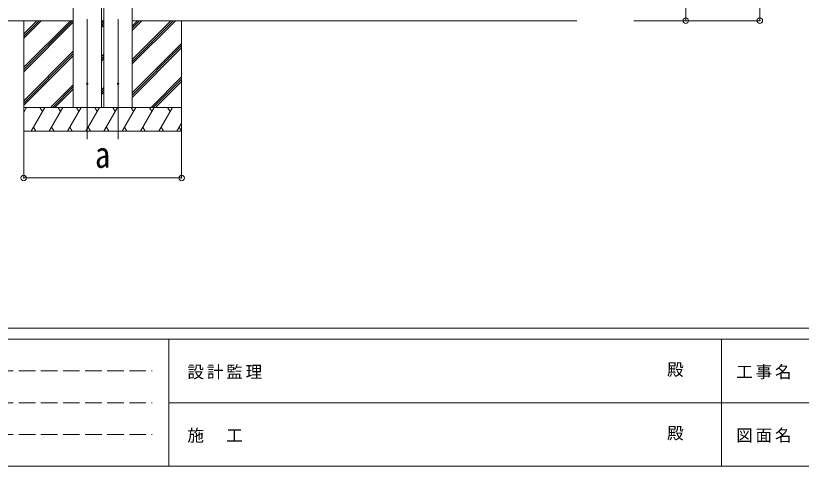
# Model space of a CAD drawing. Units: millimetres at full size; details may follow other scales. Extents: x -9783 to 9892, y -6828 to 6752.
# Drawn here: x -4938 to 35, y -6828 to -3974 of the extents above; entities that cross this region are included whole.
import ezdxf
from ezdxf.enums import TextEntityAlignment as Align

# ---------------------------------------------------------------- set-up
doc = ezdxf.new("R2010")
doc.units = ezdxf.units.MM
doc.header["$LTSCALE"] = 35
doc.header["$PDMODE"] = 32
doc.header["$PDSIZE"] = 35
doc.linetypes.add('DASHED3', pattern=[4, 3, -1])
for name, color, linetype, lineweight in [('0-0_0', 7, 'Continuous', 9), ('0-1_本体', 4, 'Continuous', 9), ('0-2_部品', 7, 'Continuous', 9), ('0-8_PARTS2', 2, 'Continuous', 9), ('0-A_寸法', 6, 'Continuous', 9), ('F-0_240', 7, 'Continuous', 9)]:
    doc.layers.add(name, color=color, linetype=linetype, lineweight=lineweight)
doc.styles.add('ＭＳ ゴシック', font='')
doc.styles.get('ＭＳ ゴシック').set_extended_font_data('MS Gothic')

msp = doc.modelspace()

# ---------------------------------------------------------------- linework, layer by layer
at = {"layer": '0-0_0', "color": 6}
for p, q in [((-226.82, -4005.33), (-226.82, -1146.93)), ((-695.84, -1348.23), (-695.84, -4005.33))]:
    msp.add_line(p, q, dxfattribs=at)
at = {"layer": '0-0_0'}
for p, q in [((-7391.18, -4005.33), (-4573.44, -4005.33)), ((-4887.21, -4005.33), (-4887.21, -4705.33)), ((-4887.21, -4300.66), (-4591.88, -4005.33)), ((-4887.21, -4314.8), (-4577.74, -4005.33)), ((-4887.21, -4088.53), (-4804.01, -4005.33)), ((-4887.21, -4102.67), (-4789.87, -4005.33)), ((-4887.21, -4116.81), (-4775.73, -4005.33)), ((-4887.21, -4328.95), (-4573.44, -4015.18)), ((-4395.44, -4021.03), (-4379.44, -4005.03)), ((-4395.44, -4005.33), (-4379.44, -4005.33)), ((-4395.44, -4035.17), (-4379.44, -4019.17)), ((-4201.44, -4005.33), (-1384.51, -4005.33)), ((-4201.44, -4279.58), (-3927.19, -4005.33)), ((-4201.44, -4251.3), (-3955.48, -4005.33)), ((-4201.44, -4265.44), (-3941.33, -4005.33)), ((-4201.44, -4067.45), (-4139.32, -4005.33)), ((-4201.44, -4053.31), (-4153.47, -4005.33)), ((-4201.44, -4039.17), (-4167.61, -4005.33)), ((-3887.21, -4005.33), (-3887.21, -4705.33)), ((-4395.44, -4049.32), (-4379.44, -4033.32)), ((-4201.44, -4463.43), (-3887.21, -4149.2)), ((-4201.44, -4477.57), (-3887.21, -4163.34)), ((-4201.44, -4491.71), (-3887.21, -4177.48)), ((-4887.21, -4512.79), (-4573.44, -4199.03)), ((-4887.21, -4526.94), (-4573.44, -4213.17)), ((-4395.44, -4233.16), (-4379.44, -4217.16)), ((-4887.21, -4541.08), (-4573.44, -4227.31)), ((-4395.44, -4247.31), (-4379.44, -4231.31)), ((-4395.44, -4261.45), (-4379.44, -4245.45)), ((-4081.22, -4555.33), (-3887.21, -4361.33)), ((-4067.07, -4555.33), (-3887.21, -4375.47)), ((-4717.61, -4555.33), (-4573.44, -4411.16)), ((-4703.47, -4555.33), (-4573.44, -4425.3)), ((-4052.93, -4555.33), (-3887.21, -4389.61)), ((-4689.33, -4555.33), (-4573.44, -4439.45)), ((-4395.44, -4445.29), (-4379.44, -4429.29)), ((-4395.44, -4459.44), (-4379.44, -4443.44)), ((-4395.44, -4473.58), (-4379.44, -4457.58)), ((-3887.21, -4555.33), (-4887.21, -4555.33)), ((-4887.21, -4585.57), (-4869.75, -4555.33)), ((-4840.88, -4705.33), (-4754.28, -4555.33)), ((-4769.28, -4581.32), (-4784.28, -4555.33)), ((-4725.41, -4705.33), (-4638.81, -4555.33)), ((-4653.81, -4581.32), (-4668.81, -4555.33)), ((-4609.94, -4705.33), (-4523.34, -4555.33)), ((-4538.34, -4581.32), (-4553.34, -4555.33)), ((-4494.47, -4705.33), (-4407.87, -4555.33)), ((-4422.87, -4581.32), (-4437.87, -4555.33)), ((-4379, -4705.33), (-4292.4, -4555.33)), ((-4307.4, -4581.32), (-4322.4, -4555.33)), ((-4263.53, -4705.33), (-4176.93, -4555.33)), ((-4191.93, -4581.32), (-4206.93, -4555.33)), ((-4148.06, -4705.33), (-4061.46, -4555.33)), ((-4091.46, -4555.33), (-4076.46, -4581.32)), ((-4032.59, -4705.33), (-3945.99, -4555.33)), ((-3960.99, -4581.32), (-3975.99, -4555.33)), ((-4884.75, -4581.32), (-4887.21, -4577.06)), ((-3917.12, -4705.33), (-3887.21, -4653.52)), ((-4887.21, -4705.33), (-3887.21, -4705.33)), ((-4825.88, -4679.36), (-4810.88, -4705.33)), ((-4710.41, -4679.36), (-4695.41, -4705.33)), ((-4594.94, -4679.36), (-4579.94, -4705.33)), ((-4479.47, -4679.35), (-4464.47, -4705.33)), ((-4364, -4679.35), (-4349, -4705.33)), ((-4248.53, -4679.36), (-4233.53, -4705.33)), ((-4133.06, -4679.36), (-4118.06, -4705.33)), ((-4017.59, -4679.36), (-4002.59, -4705.33)), ((-3902.12, -4679.36), (-3887.21, -4705.33))]:
    msp.add_line(p, q, dxfattribs=at)
at = {"layer": '0-1_本体'}
for p, q in [((-4573.44, -1675.34), (-4573.44, -4555.34)), ((-4573.44, -1675.34), (-4573.44, -4555.34)), ((-4201.44, -1675.34), (-4201.44, -4555.34)), ((-4201.44, -1675.34), (-4201.44, -4555.34)), ((-4395.44, -4555.34), (-4395.44, -1853.9)), ((-4395.44, -4555.34), (-4395.44, -1853.9)), ((-4379.44, -4555.34), (-4379.44, -1853.9)), ((-4379.44, -4555.34), (-4379.44, -1853.9))]:
    msp.add_line(p, q, dxfattribs=at)
at = {"layer": '0-2_部品', "color": 4}
for centre in [(-4485.19, -4405.34), (-4289.69, -4405.34)]:
    msp.add_circle(centre, 4.5, dxfattribs=at)
at = {"layer": '0-8_PARTS2'}
for p, q in [((-4485.19, -3996.13), (-4485.19, -4755.33)), ((-4289.69, -3996.13), (-4289.69, -4755.33))]:
    msp.add_line(p, q, dxfattribs=at)
at = {"layer": '0-A_寸法'}
for p, q in [((-695.84, -4005.33), (-1024.66, -4005.33)), ((-226.82, -4005.33), (-695.84, -4005.33)), ((-4887.21, -5001.72), (-4887.21, -4705.33)), ((-4887.21, -4761.75), (-4887.21, -4705.33)), ((-3887.21, -5001.72), (-3887.21, -4705.33)), ((-4887.21, -5001.72), (-3887.21, -5001.72))]:
    msp.add_line(p, q, dxfattribs=at)
for p in [(-695.84, -4005.33), (-226.82, -4005.33), (-4887.21, -5001.72), (-3887.21, -5001.72)]:
    msp.add_point(p, dxfattribs=at)
at = {"layer": 'F-0_240', "color": 5}
for p, q in [((-9783.03, -5953.1), (9396.97, -5953.1)), ((-9783.03, -6023.1), (6285.75, -6023.1)), ((-3969.25, -6023.1), (-3969.25, -6828.1)), ((-469.25, -6023.1), (-469.25, -6828.1)), ((-3969.25, -6425.6), (3205.75, -6425.6)), ((-9783.03, -6828.1), (9396.97, -6828.1))]:
    msp.add_line(p, q, dxfattribs=at)
at = {"layer": 'F-0_240', "color": 4, "linetype": 'DASHED3'}
for p, q in [((-9678.03, -6224.35), (-4074.25, -6224.35)), ((-9678.03, -6425.6), (-4074.25, -6425.6)), ((-9678.03, -6626.85), (-4074.25, -6626.85))]:
    msp.add_line(p, q, dxfattribs=at)

# ---------------------------------------------------------------- texts
at = {"layer": '0-A_寸法', "color": 7, "style": 'ＭＳ ゴシック', "width": 0.85}
msp.add_text('a', height=166.8, dxfattribs=at).set_placement((-4435.97, -4987.35), align=Align.BOTTOM_LEFT)
at = {"layer": 'F-0_240', "style": 'ＭＳ ゴシック'}
for p in [(-814.24, -6276.85), (-814.24, -6679.35)]:
    msp.add_text('殿', height=76.98, dxfattribs=at).set_placement(p, align=Align.BOTTOM_LEFT)
at = {"layer": 'F-0_240', "char_height": 76.98, "attachment_point": 7, "style": 'ＭＳ ゴシック'}
for s, insert in [('\\T1.17;設計監理', (-3851.04, -6276.85)), ('\\T1.17;工事名', (-376.96, -6276.85)), ('\\T1.17;施\u3000工', (-3851.04, -6679.35)), ('\\T1.17;図面名', (-376.96, -6679.35))]:
    msp.add_mtext(s, dxfattribs=dict(at, insert=insert))

doc.saveas('drawing.dxf')
